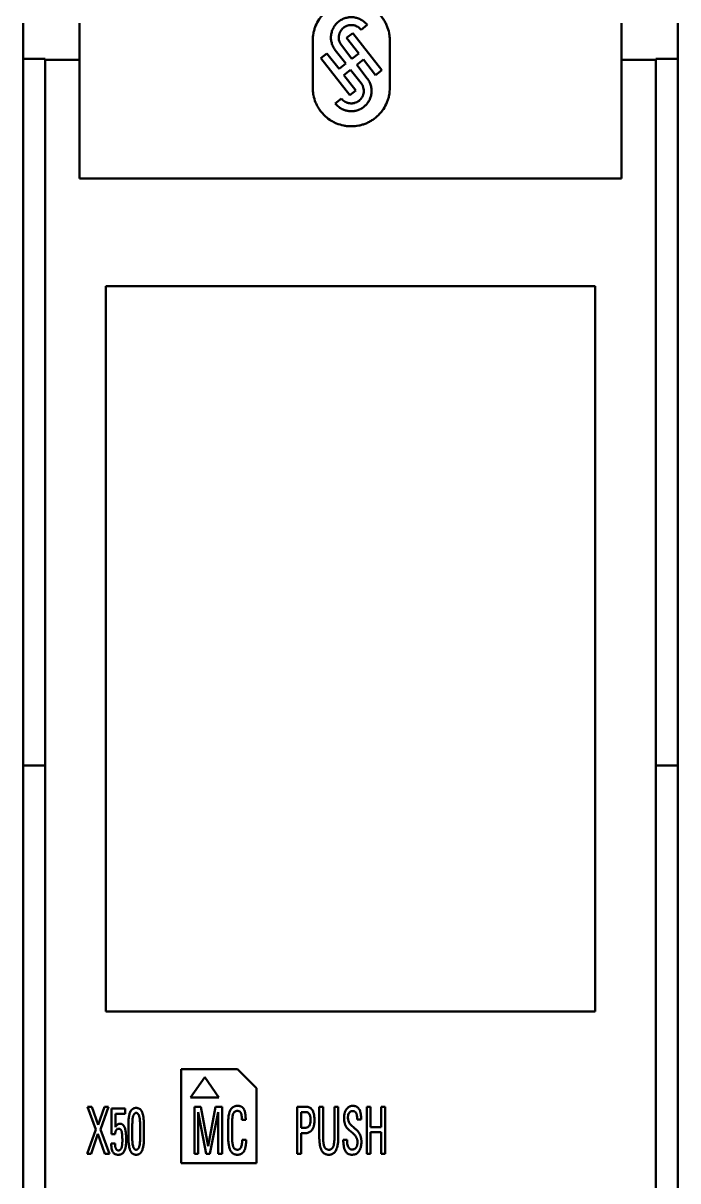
# Model space of a CAD drawing. Header units: millimetres. Extents: x 0 to 841, y 0 to 594.
# Drawn here: x 112.1 to 146.9, y 331.1 to 392.6 of the extents above; entities that cross this region are included whole.
import ezdxf

# ---------------------------------------------------------------- set-up
doc = ezdxf.new("R2010")
doc.units = ezdxf.units.MM
doc.layers.add('1', color=7, linetype='Continuous')

msp = doc.modelspace()

# ---------------------------------------------------------------- linework, layer by layer
at = {"layer": '1', "color": 7, "linetype": 'Continuous', "lineweight": 50}
for p, q in [((112.08, 390.732), (112.08, 392.633)), ((115.08, 392.633), (115.08, 390.691)), ((130.046, 392.278), (130.374, 392.535)), ((143.88, 392.633), (143.88, 390.691)), ((146.88, 390.732), (146.88, 392.633)), ((129.604, 392.101), (129.276, 391.845)), ((131.143, 390.131), (129.604, 392.101)), ((127.472, 389.2), (127.472, 391.7)), ((129.557, 390.743), (128.998, 391.459)), ((129.276, 391.845), (129.917, 391.024)), ((131.572, 391.7), (131.572, 389.2)), ((112.08, 353.192), (112.08, 390.732)), ((113.25, 390.732), (112.08, 390.732)), ((113.25, 390.732), (113.25, 353.192)), ((115.08, 390.691), (113.25, 390.691)), ((113.25, 390.675), (115.08, 390.675)), ((115.08, 390.675), (115.08, 390.691)), ((115.08, 384.382), (115.08, 390.675)), ((128.228, 391.026), (127.9, 390.769)), ((127.9, 390.769), (129.439, 388.799)), ((128.869, 390.205), (128.228, 391.026)), ((128.669, 391.203), (129.229, 390.486)), ((129.917, 391.024), (129.557, 390.743)), ((129.814, 390.414), (130.174, 390.696)), ((130.174, 390.696), (130.815, 389.875)), ((145.71, 390.691), (143.88, 390.691)), ((143.88, 390.675), (143.88, 390.691)), ((143.88, 384.382), (143.88, 390.675)), ((143.88, 390.675), (145.71, 390.675)), ((145.71, 390.732), (145.71, 353.192)), ((146.88, 390.732), (145.71, 390.732)), ((146.88, 353.192), (146.88, 390.732)), ((129.229, 390.486), (128.869, 390.205)), ((129.126, 389.877), (129.486, 390.158)), ((129.486, 390.158), (130.046, 389.441)), ((130.374, 389.698), (129.814, 390.414)), ((130.815, 389.875), (131.143, 390.131)), ((129.767, 389.056), (129.126, 389.877)), ((129.439, 388.799), (129.767, 389.056)), ((128.998, 388.623), (128.669, 388.366)), ((143.88, 384.382), (115.08, 384.382)), ((116.48, 340.116), (116.48, 378.656)), ((116.48, 378.656), (142.48, 378.656)), ((142.48, 378.656), (142.48, 340.116)), ((112.08, 277.509), (112.08, 353.192)), ((113.25, 353.192), (112.08, 353.192)), ((113.25, 353.192), (113.25, 277.645)), ((145.71, 353.192), (145.71, 277.645)), ((146.88, 353.192), (145.71, 353.192)), ((146.88, 277.509), (146.88, 353.192)), ((142.48, 340.116), (116.48, 340.116)), ((120.48, 337.046), (120.48, 332.055)), ((123.48, 337.046), (120.48, 337.046)), ((120.98, 335.548), (121.73, 336.617)), ((121.73, 336.617), (122.48, 335.548)), ((124.48, 336.047), (123.48, 337.046)), ((124.48, 332.055), (124.48, 336.047)), ((122.48, 335.548), (120.98, 335.548)), ((115.504, 335.049), (115.941, 333.846)), ((115.739, 335.049), (115.504, 335.049)), ((116.067, 334.083), (115.739, 335.049)), ((116.4, 335.049), (116.067, 334.083)), ((116.194, 333.846), (116.624, 335.049)), ((116.624, 335.049), (116.4, 335.049)), ((116.783, 334.952), (116.783, 333.604)), ((117.501, 334.952), (116.783, 334.952)), ((116.987, 333.971), (116.987, 334.676)), ((116.987, 334.676), (117.501, 334.676)), ((117.501, 334.676), (117.501, 334.952)), ((121.189, 332.554), (121.189, 335.049)), ((121.189, 335.049), (121.52, 335.049)), ((121.814, 332.554), (121.38, 334.773)), ((121.38, 334.773), (121.38, 332.554)), ((121.52, 335.049), (121.918, 332.955)), ((121.918, 332.955), (122.313, 335.049)), ((122.451, 334.773), (122.007, 332.554)), ((122.313, 335.049), (122.654, 335.049)), ((122.451, 332.554), (122.451, 334.773)), ((122.654, 335.049), (122.654, 332.554)), ((126.647, 335.049), (126.647, 332.554)), ((126.85, 333.93), (126.85, 334.773)), ((126.85, 334.773), (127.132, 334.773)), ((128.025, 335.049), (127.821, 335.049)), ((128.83, 335.049), (128.626, 335.049)), ((130.345, 335.049), (130.345, 332.554)), ((130.549, 335.049), (130.345, 335.049)), ((130.549, 333.971), (130.549, 335.049)), ((131.114, 335.049), (131.114, 333.971)), ((131.318, 335.049), (131.114, 335.049)), ((131.318, 332.554), (131.318, 335.049)), ((123.911, 334.361), (123.7, 334.361)), ((129.836, 334.371), (130.048, 334.371)), ((115.941, 333.846), (115.48, 332.554)), ((115.701, 332.554), (116.054, 333.622)), ((116.054, 333.622), (116.425, 332.552)), ((116.673, 332.552), (116.194, 333.846)), ((116.783, 333.604), (116.964, 333.604)), ((126.85, 332.554), (126.85, 333.653)), ((131.114, 333.971), (130.549, 333.971)), ((130.549, 332.554), (130.549, 333.694)), ((130.549, 333.694), (131.114, 333.694)), ((131.114, 333.694), (131.114, 332.554)), ((116.964, 333.096), (116.761, 333.096)), ((123.725, 333.29), (123.935, 333.29)), ((129.299, 333.297), (129.098, 333.297)), ((115.701, 332.554), (115.48, 332.554)), ((116.673, 332.552), (116.425, 332.552)), ((121.38, 332.554), (121.189, 332.554)), ((122.007, 332.554), (121.814, 332.554)), ((122.654, 332.554), (122.451, 332.554)), ((126.647, 332.554), (126.85, 332.554)), ((130.345, 332.554), (130.549, 332.554)), ((131.114, 332.554), (131.318, 332.554)), ((120.48, 332.055), (124.48, 332.055))]:
    msp.add_line(p, q, dxfattribs=at)
for points, knots in [([(127.472, 391.7), (127.472, 391.836), (127.485, 391.969), (127.524, 392.165), (127.54, 392.23), (127.569, 392.327), (127.58, 392.359), (127.603, 392.423), (127.615, 392.454), (127.679, 392.609), (127.742, 392.727), (127.835, 392.866), (127.864, 392.907), (127.895, 392.948), (127.915, 392.974), (127.926, 392.988), (127.98, 393.053), (128.025, 393.103), (128.167, 393.244), (128.27, 393.329), (128.41, 393.423), (128.438, 393.441), (128.496, 393.476), (128.526, 393.492), (128.614, 393.54), (128.735, 393.597), (128.861, 393.642), (128.957, 393.671), (128.99, 393.68), (129.055, 393.697), (129.088, 393.704), (129.253, 393.737), (129.386, 393.75), (129.587, 393.75), (129.654, 393.747), (129.755, 393.737), (129.788, 393.733), (129.855, 393.723), (129.888, 393.718), (130.053, 393.685), (130.18, 393.646), (130.335, 393.582), (130.366, 393.569), (130.412, 393.547), (130.427, 393.539), (130.457, 393.524), (130.532, 393.486), (130.604, 393.442), (130.771, 393.331), (130.874, 393.247), (130.994, 393.127), (131.017, 393.103), (131.063, 393.053), (131.084, 393.027), (131.148, 392.95), (131.228, 392.843), (131.297, 392.728), (131.344, 392.639), (131.36, 392.609), (131.389, 392.548), (131.402, 392.517), (131.467, 392.362), (131.505, 392.234), (131.538, 392.07), (131.544, 392.037), (131.554, 391.97), (131.558, 391.937), (131.568, 391.836), (131.572, 391.768), (131.572, 391.7)], [0, 0, 0, 0, 0.0625, 0.0625, 0.09375, 0.09375, 0.109375, 0.109375, 0.125, 0.125, 0.1875, 0.1875, 0.203125, 0.210938, 0.210938, 0.21875, 0.21875, 0.25, 0.25, 0.3125, 0.3125, 0.328125, 0.328125, 0.34375, 0.34375, 0.375, 0.40625, 0.40625, 0.421875, 0.421875, 0.4375, 0.4375, 0.5, 0.5, 0.53125, 0.53125, 0.546875, 0.546875, 0.5625, 0.5625, 0.625, 0.625, 0.640625, 0.640625, 0.648438, 0.648438, 0.65625, 0.6875, 0.6875, 0.75, 0.75, 0.765625, 0.765625, 0.78125, 0.78125, 0.8125, 0.84375, 0.84375, 0.859375, 0.859375, 0.875, 0.875, 0.9375, 0.9375, 0.953125, 0.953125, 0.96875, 0.96875, 1, 1, 1, 1]), ([(130.374, 392.535), (130.33, 392.591), (130.281, 392.642), (130.201, 392.711), (130.173, 392.733), (130.13, 392.763), (130.115, 392.773), (130.085, 392.792), (130.069, 392.802), (129.992, 392.845), (129.928, 392.874), (129.844, 392.901), (129.827, 392.906), (129.793, 392.916), (129.775, 392.92), (129.723, 392.932), (129.688, 392.938), (129.583, 392.951), (129.513, 392.953), (129.424, 392.946), (129.406, 392.944), (129.371, 392.94), (129.318, 392.932), (129.232, 392.913), (129.165, 392.891), (129.116, 392.872), (129.099, 392.865), (129.067, 392.85), (129.051, 392.843), (128.971, 392.803), (128.912, 392.765), (128.828, 392.7), (128.802, 392.677), (128.763, 392.64), (128.75, 392.627), (128.726, 392.601), (128.714, 392.588), (128.656, 392.521), (128.616, 392.464), (128.572, 392.387), (128.563, 392.371), (128.547, 392.339), (128.54, 392.323), (128.518, 392.274), (128.506, 392.241), (128.472, 392.141), (128.457, 392.072), (128.446, 391.984), (128.444, 391.966), (128.442, 391.93), (128.439, 391.877), (128.441, 391.789), (128.45, 391.719), (128.462, 391.649), (128.47, 391.614), (128.498, 391.512), (128.523, 391.446), (128.571, 391.351), (128.589, 391.321), (128.627, 391.26), (128.647, 391.231), (128.669, 391.203)], [0, 0, 0, 0, 0.0625, 0.0625, 0.09375, 0.09375, 0.109375, 0.109375, 0.125, 0.125, 0.1875, 0.1875, 0.203125, 0.203125, 0.21875, 0.21875, 0.25, 0.25, 0.3125, 0.3125, 0.328125, 0.328125, 0.34375, 0.375, 0.40625, 0.40625, 0.421875, 0.421875, 0.4375, 0.4375, 0.5, 0.5, 0.53125, 0.53125, 0.546875, 0.546875, 0.5625, 0.5625, 0.625, 0.625, 0.640625, 0.640625, 0.65625, 0.65625, 0.6875, 0.6875, 0.75, 0.75, 0.765625, 0.765625, 0.78125, 0.8125, 0.84375, 0.84375, 0.875, 0.875, 0.9375, 0.9375, 0.96875, 0.96875, 1, 1, 1, 1]), ([(128.998, 391.459), (128.971, 391.494), (128.947, 391.531), (128.918, 391.589), (128.909, 391.609), (128.894, 391.649), (128.887, 391.67), (128.869, 391.733), (128.862, 391.776), (128.858, 391.83), (128.857, 391.841), (128.857, 391.863), (128.857, 391.874), (128.857, 391.907), (128.859, 391.928), (128.867, 391.993), (128.876, 392.035), (128.893, 392.087), (128.897, 392.097), (128.905, 392.118), (128.917, 392.148), (128.942, 392.196), (128.965, 392.233), (128.984, 392.26), (128.99, 392.269), (129.004, 392.286), (129.011, 392.294), (129.046, 392.336), (129.078, 392.366), (129.129, 392.406), (129.147, 392.418), (129.174, 392.436), (129.184, 392.442), (129.203, 392.452), (129.212, 392.458), (129.261, 392.482), (129.301, 392.498), (129.354, 392.512), (129.364, 392.515), (129.386, 392.52), (129.397, 392.522), (129.429, 392.528), (129.45, 392.53), (129.515, 392.535), (129.559, 392.534), (129.624, 392.526), (129.645, 392.522), (129.688, 392.513), (129.73, 392.501), (129.77, 392.486), (129.81, 392.468), (129.83, 392.458), (129.887, 392.426), (129.922, 392.401), (129.971, 392.359), (129.987, 392.344), (130.018, 392.312), (130.032, 392.295), (130.046, 392.278)], [0, 0, 0, 0, 0.0625, 0.0625, 0.09375, 0.09375, 0.125, 0.125, 0.1875, 0.1875, 0.203125, 0.203125, 0.21875, 0.21875, 0.25, 0.25, 0.3125, 0.3125, 0.328125, 0.328125, 0.34375, 0.375, 0.40625, 0.40625, 0.421875, 0.421875, 0.4375, 0.4375, 0.5, 0.5, 0.53125, 0.53125, 0.546875, 0.546875, 0.5625, 0.5625, 0.625, 0.625, 0.640625, 0.640625, 0.65625, 0.65625, 0.6875, 0.6875, 0.75, 0.75, 0.78125, 0.78125, 0.8125, 0.84375, 0.84375, 0.875, 0.875, 0.9375, 0.9375, 0.96875, 0.96875, 1, 1, 1, 1]), ([(128.669, 388.366), (128.713, 388.31), (128.762, 388.259), (128.842, 388.19), (128.87, 388.168), (128.913, 388.137), (128.928, 388.127), (128.958, 388.108), (128.974, 388.099), (129.051, 388.056), (129.115, 388.027), (129.199, 387.999), (129.216, 387.994), (129.25, 387.985), (129.268, 387.98), (129.32, 387.969), (129.355, 387.963), (129.46, 387.95), (129.531, 387.948), (129.619, 387.955), (129.637, 387.956), (129.673, 387.961), (129.725, 387.969), (129.811, 387.988), (129.878, 388.01), (129.928, 388.029), (129.944, 388.036), (129.977, 388.051), (129.993, 388.058), (130.073, 388.098), (130.132, 388.136), (130.215, 388.201), (130.242, 388.225), (130.281, 388.262), (130.294, 388.274), (130.318, 388.3), (130.33, 388.313), (130.387, 388.38), (130.428, 388.438), (130.472, 388.515), (130.48, 388.53), (130.496, 388.562), (130.504, 388.578), (130.525, 388.627), (130.538, 388.66), (130.571, 388.76), (130.586, 388.829), (130.599, 388.935), (130.602, 388.971), (130.604, 389.041), (130.602, 389.111), (130.593, 389.181), (130.581, 389.251), (130.573, 389.286), (130.545, 389.389), (130.52, 389.455), (130.472, 389.549), (130.455, 389.58), (130.416, 389.641), (130.396, 389.67), (130.374, 389.698)], [0, 0, 0, 0, 0.0625, 0.0625, 0.09375, 0.09375, 0.109375, 0.109375, 0.125, 0.125, 0.1875, 0.1875, 0.203125, 0.203125, 0.21875, 0.21875, 0.25, 0.25, 0.3125, 0.3125, 0.328125, 0.328125, 0.34375, 0.375, 0.40625, 0.40625, 0.421875, 0.421875, 0.4375, 0.4375, 0.5, 0.5, 0.53125, 0.53125, 0.546875, 0.546875, 0.5625, 0.5625, 0.625, 0.625, 0.640625, 0.640625, 0.65625, 0.65625, 0.6875, 0.6875, 0.75, 0.75, 0.78125, 0.78125, 0.8125, 0.84375, 0.84375, 0.875, 0.875, 0.9375, 0.9375, 0.96875, 0.96875, 1, 1, 1, 1]), ([(130.046, 389.441), (130.073, 389.407), (130.096, 389.37), (130.125, 389.312), (130.134, 389.292), (130.15, 389.251), (130.156, 389.231), (130.174, 389.168), (130.181, 389.125), (130.185, 389.071), (130.186, 389.06), (130.187, 389.038), (130.187, 389.027), (130.186, 388.994), (130.184, 388.973), (130.176, 388.908), (130.167, 388.866), (130.15, 388.814), (130.146, 388.804), (130.138, 388.783), (130.126, 388.753), (130.102, 388.705), (130.078, 388.668), (130.06, 388.641), (130.053, 388.633), (130.04, 388.615), (130.033, 388.607), (129.997, 388.565), (129.966, 388.535), (129.915, 388.495), (129.897, 388.483), (129.869, 388.465), (129.86, 388.459), (129.841, 388.449), (129.831, 388.443), (129.783, 388.419), (129.742, 388.403), (129.69, 388.389), (129.679, 388.386), (129.658, 388.381), (129.647, 388.379), (129.615, 388.373), (129.593, 388.371), (129.528, 388.366), (129.485, 388.367), (129.419, 388.375), (129.398, 388.378), (129.355, 388.388), (129.314, 388.399), (129.273, 388.415), (129.233, 388.432), (129.213, 388.442), (129.156, 388.475), (129.121, 388.499), (129.072, 388.542), (129.056, 388.557), (129.025, 388.589), (129.011, 388.605), (128.998, 388.623)], [0, 0, 0, 0, 0.0625, 0.0625, 0.09375, 0.09375, 0.125, 0.125, 0.1875, 0.1875, 0.203125, 0.203125, 0.21875, 0.21875, 0.25, 0.25, 0.3125, 0.3125, 0.328125, 0.328125, 0.34375, 0.375, 0.40625, 0.40625, 0.421875, 0.421875, 0.4375, 0.4375, 0.5, 0.5, 0.53125, 0.53125, 0.546875, 0.546875, 0.5625, 0.5625, 0.625, 0.625, 0.640625, 0.640625, 0.65625, 0.65625, 0.6875, 0.6875, 0.75, 0.75, 0.78125, 0.78125, 0.8125, 0.84375, 0.84375, 0.875, 0.875, 0.9375, 0.9375, 0.96875, 0.96875, 1, 1, 1, 1]), ([(131.572, 389.2), (131.572, 389.065), (131.558, 388.932), (131.519, 388.736), (131.503, 388.671), (131.474, 388.574), (131.463, 388.542), (131.441, 388.478), (131.428, 388.447), (131.364, 388.292), (131.301, 388.174), (131.209, 388.035), (131.18, 387.994), (131.149, 387.954), (131.128, 387.927), (131.118, 387.914), (131.064, 387.849), (131.019, 387.799), (130.877, 387.657), (130.774, 387.572), (130.634, 387.478), (130.606, 387.46), (130.548, 387.425), (130.519, 387.409), (130.43, 387.361), (130.309, 387.304), (130.183, 387.259), (130.087, 387.23), (130.054, 387.22), (129.989, 387.204), (129.956, 387.197), (129.79, 387.164), (129.657, 387.15), (129.456, 387.15), (129.389, 387.154), (129.288, 387.163), (129.254, 387.168), (129.188, 387.177), (129.155, 387.183), (128.99, 387.216), (128.862, 387.255), (128.707, 387.319), (128.676, 387.333), (128.63, 387.354), (128.615, 387.362), (128.585, 387.377), (128.51, 387.416), (128.438, 387.459), (128.271, 387.57), (128.168, 387.655), (128.048, 387.774), (128.025, 387.799), (127.98, 387.849), (127.958, 387.874), (127.894, 387.952), (127.815, 388.059), (127.746, 388.174), (127.698, 388.262), (127.683, 388.292), (127.654, 388.354), (127.641, 388.384), (127.576, 388.539), (127.538, 388.667), (127.505, 388.831), (127.499, 388.864), (127.489, 388.931), (127.485, 388.964), (127.475, 389.065), (127.472, 389.133), (127.472, 389.2)], [0, 0, 0, 0, 0.0625, 0.0625, 0.09375, 0.09375, 0.109375, 0.109375, 0.125, 0.125, 0.1875, 0.1875, 0.203125, 0.210937, 0.210937, 0.21875, 0.21875, 0.25, 0.25, 0.3125, 0.3125, 0.328125, 0.328125, 0.34375, 0.34375, 0.375, 0.40625, 0.40625, 0.421875, 0.421875, 0.4375, 0.4375, 0.5, 0.5, 0.53125, 0.53125, 0.546875, 0.546875, 0.5625, 0.5625, 0.625, 0.625, 0.640625, 0.640625, 0.648437, 0.648437, 0.65625, 0.6875, 0.6875, 0.75, 0.75, 0.765625, 0.765625, 0.78125, 0.78125, 0.8125, 0.84375, 0.84375, 0.859375, 0.859375, 0.875, 0.875, 0.9375, 0.9375, 0.953125, 0.953125, 0.96875, 0.96875, 1, 1, 1, 1]), ([(117.791, 334.811), (117.762, 334.757), (117.744, 334.7), (117.723, 334.612), (117.717, 334.583), (117.706, 334.524), (117.702, 334.494), (117.683, 334.345), (117.679, 334.225), (117.674, 333.985), (117.674, 333.865), (117.674, 333.625), (117.674, 333.505), (117.679, 333.326), (117.682, 333.236), (117.689, 333.146), (117.694, 333.086), (117.698, 333.056), (117.709, 332.967), (117.719, 332.908), (117.741, 332.821), (117.749, 332.792), (117.764, 332.749), (117.77, 332.735), (117.782, 332.707), (117.789, 332.694), (117.81, 332.654), (117.827, 332.629), (117.858, 332.595), (117.868, 332.584), (117.891, 332.564), (117.904, 332.555), (117.923, 332.543), (117.93, 332.54), (117.943, 332.533), (117.95, 332.529), (117.971, 332.521), (117.985, 332.516), (118.015, 332.509), (118.03, 332.506), (118.06, 332.502), (118.075, 332.502), (118.106, 332.502), (118.121, 332.503), (118.151, 332.507), (118.166, 332.51), (118.195, 332.518), (118.21, 332.522), (118.238, 332.535), (118.251, 332.542), (118.276, 332.558), (118.288, 332.567), (118.306, 332.582), (118.311, 332.588), (118.322, 332.598), (118.327, 332.604), (118.352, 332.633), (118.368, 332.658), (118.383, 332.685)], [0, 0, 0, 0, 0.0625, 0.0625, 0.09375, 0.09375, 0.125, 0.125, 0.25, 0.25, 0.375, 0.375, 0.5, 0.5, 0.5625, 0.59375, 0.59375, 0.625, 0.625, 0.6875, 0.6875, 0.71875, 0.71875, 0.734375, 0.734375, 0.75, 0.75, 0.78125, 0.78125, 0.796875, 0.796875, 0.8125, 0.8125, 0.820312, 0.820312, 0.828125, 0.828125, 0.84375, 0.84375, 0.859375, 0.859375, 0.875, 0.875, 0.890625, 0.890625, 0.90625, 0.90625, 0.921875, 0.921875, 0.9375, 0.9375, 0.953125, 0.953125, 0.960938, 0.960938, 0.96875, 0.96875, 1, 1, 1, 1]), ([(118.383, 332.685), (118.397, 332.712), (118.409, 332.739), (118.429, 332.796), (118.437, 332.824), (118.452, 332.882), (118.458, 332.912), (118.469, 332.971), (118.473, 333.001), (118.492, 333.15), (118.497, 333.27), (118.502, 333.509), (118.502, 333.629), (118.502, 333.869), (118.501, 333.989), (118.497, 334.169), (118.494, 334.259), (118.487, 334.349), (118.482, 334.409), (118.479, 334.439), (118.468, 334.528), (118.458, 334.587), (118.436, 334.674), (118.428, 334.703), (118.413, 334.745), (118.407, 334.759), (118.395, 334.787), (118.388, 334.801), (118.366, 334.84), (118.349, 334.865), (118.308, 334.91), (118.285, 334.93), (118.253, 334.95), (118.246, 334.954), (118.232, 334.96), (118.225, 334.963), (118.204, 334.972), (118.19, 334.976), (118.161, 334.984), (118.145, 334.986), (118.115, 334.99), (118.1, 334.99), (118.07, 334.99), (118.055, 334.989), (118.024, 334.985), (118.01, 334.983), (117.98, 334.975), (117.966, 334.97), (117.945, 334.961), (117.938, 334.958), (117.924, 334.951), (117.918, 334.948), (117.898, 334.936), (117.886, 334.927), (117.869, 334.912), (117.863, 334.907), (117.853, 334.896), (117.847, 334.891), (117.822, 334.862), (117.806, 334.837), (117.791, 334.811)], [0, 0, 0, 0, 0.03125, 0.03125, 0.0625, 0.0625, 0.09375, 0.09375, 0.125, 0.125, 0.25, 0.25, 0.375, 0.375, 0.5, 0.5, 0.5625, 0.59375, 0.59375, 0.625, 0.625, 0.6875, 0.6875, 0.71875, 0.71875, 0.734375, 0.734375, 0.75, 0.75, 0.78125, 0.78125, 0.8125, 0.8125, 0.820312, 0.820312, 0.828125, 0.828125, 0.84375, 0.84375, 0.859375, 0.859375, 0.875, 0.875, 0.890625, 0.890625, 0.90625, 0.90625, 0.921875, 0.921875, 0.929687, 0.929687, 0.9375, 0.9375, 0.953125, 0.953125, 0.960937, 0.960937, 0.96875, 0.96875, 1, 1, 1, 1]), ([(117.897, 333.073), (117.891, 333.119), (117.888, 333.166), (117.883, 333.26), (117.882, 333.306), (117.878, 333.447), (117.878, 333.54), (117.877, 333.728), (117.877, 333.821), (117.879, 334.008), (117.881, 334.102), (117.887, 334.242), (117.889, 334.289), (117.896, 334.382), (117.901, 334.429), (117.913, 334.498), (117.918, 334.521), (117.928, 334.555), (117.931, 334.567), (117.939, 334.589), (117.943, 334.6), (117.952, 334.621), (117.958, 334.632), (117.97, 334.653), (117.976, 334.663), (117.991, 334.681), (117.999, 334.689), (118.018, 334.704), (118.028, 334.71), (118.045, 334.717), (118.051, 334.719), (118.062, 334.722), (118.068, 334.723), (118.08, 334.724), (118.086, 334.725), (118.098, 334.724), (118.104, 334.724), (118.115, 334.722), (118.121, 334.72), (118.132, 334.716), (118.138, 334.714), (118.148, 334.709), (118.154, 334.706), (118.163, 334.699), (118.168, 334.695), (118.181, 334.683), (118.189, 334.675), (118.2, 334.66), (118.204, 334.655), (118.21, 334.645), (118.213, 334.64), (118.227, 334.614), (118.236, 334.592), (118.251, 334.548), (118.257, 334.525), (118.267, 334.479), (118.271, 334.456), (118.282, 334.386), (118.287, 334.339), (118.29, 334.292)], [0, 0, 0, 0, 0.0625, 0.0625, 0.125, 0.125, 0.25, 0.25, 0.375, 0.375, 0.5, 0.5, 0.5625, 0.5625, 0.625, 0.625, 0.65625, 0.65625, 0.671875, 0.671875, 0.6875, 0.6875, 0.703125, 0.703125, 0.71875, 0.71875, 0.734375, 0.734375, 0.75, 0.75, 0.757813, 0.757813, 0.765625, 0.765625, 0.773438, 0.773438, 0.78125, 0.78125, 0.789063, 0.789063, 0.796875, 0.796875, 0.804688, 0.804688, 0.8125, 0.8125, 0.828125, 0.828125, 0.835938, 0.835938, 0.84375, 0.84375, 0.875, 0.875, 0.90625, 0.90625, 0.9375, 0.9375, 1, 1, 1, 1]), ([(123.157, 332.633), (123.137, 332.659), (123.119, 332.687), (123.096, 332.731), (123.089, 332.746), (123.076, 332.777), (123.07, 332.792), (123.054, 332.838), (123.044, 332.87), (123.028, 332.934), (123.021, 332.966), (123.003, 333.064), (122.995, 333.129), (122.984, 333.26), (122.981, 333.326), (122.978, 333.425), (122.978, 333.458), (122.978, 333.524), (122.978, 333.623), (122.978, 333.854), (122.978, 334.052), (122.978, 334.201), (122.978, 334.217), (122.978, 334.25), (122.979, 334.267), (122.98, 334.316), (122.981, 334.349), (122.987, 334.448), (122.994, 334.513), (123.009, 334.61), (123.015, 334.642), (123.027, 334.69), (123.031, 334.706), (123.04, 334.738), (123.045, 334.754), (123.061, 334.802), (123.073, 334.832), (123.095, 334.877), (123.103, 334.891), (123.121, 334.919), (123.13, 334.933), (123.161, 334.973), (123.185, 334.996), (123.218, 335.022), (123.225, 335.026), (123.239, 335.036), (123.26, 335.049), (123.29, 335.063), (123.313, 335.072), (123.329, 335.077), (123.337, 335.08), (123.361, 335.087), (123.377, 335.09), (123.426, 335.099), (123.459, 335.101), (123.501, 335.101), (123.509, 335.101), (123.526, 335.1), (123.534, 335.099), (123.559, 335.097), (123.575, 335.095), (123.608, 335.088), (123.624, 335.083), (123.647, 335.075), (123.655, 335.071), (123.67, 335.065), (123.693, 335.053), (123.72, 335.035), (123.739, 335.019), (123.752, 335.008), (123.758, 335.002), (123.786, 334.971), (123.805, 334.944), (123.82, 334.914)], [0, 0, 0, 0, 0.03125, 0.03125, 0.046875, 0.046875, 0.0625, 0.0625, 0.09375, 0.09375, 0.125, 0.125, 0.1875, 0.1875, 0.25, 0.25, 0.28125, 0.28125, 0.3125, 0.375, 0.5, 0.5, 0.515625, 0.515625, 0.53125, 0.53125, 0.5625, 0.5625, 0.625, 0.625, 0.65625, 0.65625, 0.671875, 0.671875, 0.6875, 0.6875, 0.71875, 0.71875, 0.734375, 0.734375, 0.75, 0.75, 0.78125, 0.78125, 0.789062, 0.789062, 0.796875, 0.8125, 0.820312, 0.820312, 0.828125, 0.828125, 0.84375, 0.84375, 0.875, 0.875, 0.882812, 0.882812, 0.890625, 0.890625, 0.90625, 0.90625, 0.921875, 0.921875, 0.929687, 0.929687, 0.9375, 0.953125, 0.960937, 0.960937, 0.96875, 0.96875, 1, 1, 1, 1]), ([(123.7, 334.361), (123.7, 334.4), (123.7, 334.438), (123.698, 334.496), (123.698, 334.515), (123.695, 334.554), (123.694, 334.573), (123.69, 334.612), (123.686, 334.631), (123.677, 334.668), (123.671, 334.686), (123.661, 334.713), (123.657, 334.722), (123.648, 334.739), (123.643, 334.747), (123.632, 334.763), (123.625, 334.77), (123.611, 334.784), (123.596, 334.796), (123.58, 334.805), (123.562, 334.813), (123.553, 334.817), (123.535, 334.824), (123.526, 334.827), (123.507, 334.832), (123.498, 334.834), (123.484, 334.835), (123.479, 334.835), (123.469, 334.835), (123.454, 334.835), (123.44, 334.833), (123.421, 334.83), (123.411, 334.828), (123.393, 334.822), (123.375, 334.815), (123.358, 334.806), (123.341, 334.796), (123.333, 334.79), (123.311, 334.772), (123.297, 334.758), (123.279, 334.736), (123.273, 334.728), (123.262, 334.712), (123.257, 334.704), (123.244, 334.679), (123.237, 334.661), (123.233, 334.642)], [0, 0, 0, 0, 0.125, 0.125, 0.1875, 0.1875, 0.25, 0.25, 0.3125, 0.3125, 0.375, 0.375, 0.40625, 0.40625, 0.4375, 0.4375, 0.46875, 0.46875, 0.5, 0.53125, 0.53125, 0.5625, 0.5625, 0.59375, 0.59375, 0.625, 0.625, 0.640625, 0.640625, 0.65625, 0.6875, 0.6875, 0.71875, 0.71875, 0.75, 0.78125, 0.78125, 0.8125, 0.8125, 0.875, 0.875, 0.90625, 0.90625, 0.9375, 0.9375, 1, 1, 1, 1]), ([(123.82, 334.914), (123.831, 334.893), (123.84, 334.872), (123.856, 334.828), (123.863, 334.805), (123.875, 334.76), (123.88, 334.736), (123.888, 334.69), (123.892, 334.667), (123.901, 334.597), (123.905, 334.55), (123.91, 334.455), (123.911, 334.408), (123.911, 334.361)], [0, 0, 0, 0, 0.125, 0.125, 0.25, 0.25, 0.375, 0.375, 0.5, 0.5, 0.75, 0.75, 1, 1, 1, 1]), ([(126.85, 333.653), (126.904, 333.653), (126.985, 333.653), (127.066, 333.653), (127.12, 333.653), (127.147, 333.653), (127.188, 333.659), (127.201, 333.662), (127.228, 333.668), (127.24, 333.673), (127.278, 333.687), (127.302, 333.7), (127.336, 333.722), (127.347, 333.731), (127.368, 333.748), (127.388, 333.766), (127.406, 333.786), (127.424, 333.807), (127.432, 333.817), (127.456, 333.851), (127.484, 333.897), (127.505, 333.947), (127.518, 333.985), (127.522, 333.998), (127.53, 334.024), (127.533, 334.038), (127.543, 334.077), (127.548, 334.104), (127.556, 334.157), (127.559, 334.184), (127.564, 334.238), (127.565, 334.265), (127.567, 334.346), (127.566, 334.4), (127.56, 334.507), (127.554, 334.561), (127.54, 334.641), (127.535, 334.668), (127.521, 334.72), (127.513, 334.746), (127.494, 334.797), (127.483, 334.821), (127.464, 334.857), (127.457, 334.869), (127.442, 334.892), (127.434, 334.903), (127.417, 334.924), (127.408, 334.934), (127.388, 334.954), (127.378, 334.963), (127.346, 334.988), (127.323, 335.002), (127.292, 335.017), (127.286, 335.019), (127.273, 335.024), (127.266, 335.026), (127.247, 335.033), (127.221, 335.04), (127.194, 335.044), (127.167, 335.047), (127.153, 335.048), (127.112, 335.05), (127.085, 335.049), (127.03, 335.049), (127.002, 335.049), (126.866, 335.049), (126.756, 335.049), (126.647, 335.049)], [0, 0, 0, 0, 0.0625, 0.09375, 0.09375, 0.125, 0.125, 0.140625, 0.140625, 0.15625, 0.15625, 0.1875, 0.1875, 0.203125, 0.203125, 0.21875, 0.234375, 0.234375, 0.25, 0.25, 0.28125, 0.3125, 0.3125, 0.328125, 0.328125, 0.34375, 0.34375, 0.375, 0.375, 0.40625, 0.40625, 0.4375, 0.4375, 0.5, 0.5, 0.5625, 0.5625, 0.59375, 0.59375, 0.625, 0.625, 0.65625, 0.65625, 0.671875, 0.671875, 0.6875, 0.6875, 0.703125, 0.703125, 0.71875, 0.71875, 0.75, 0.75, 0.757813, 0.757813, 0.765625, 0.765625, 0.78125, 0.796875, 0.796875, 0.8125, 0.8125, 0.84375, 0.84375, 0.875, 0.875, 1, 1, 1, 1]), ([(127.132, 334.773), (127.141, 334.773), (127.15, 334.772), (127.168, 334.768), (127.177, 334.766), (127.194, 334.76), (127.202, 334.756), (127.218, 334.747), (127.225, 334.741), (127.246, 334.724), (127.258, 334.711), (127.28, 334.683), (127.29, 334.667), (127.298, 334.652)], [0, 0, 0, 0, 0.125, 0.125, 0.25, 0.25, 0.375, 0.375, 0.5, 0.5, 0.75, 0.75, 1, 1, 1, 1]), ([(127.821, 335.049), (127.821, 334.659), (127.821, 334.269), (127.821, 333.782), (127.821, 333.685), (127.821, 333.49), (127.821, 333.392), (127.827, 333.246), (127.831, 333.198), (127.84, 333.1), (127.847, 333.052), (127.864, 332.956), (127.874, 332.908), (127.902, 332.816), (127.92, 332.77), (127.943, 332.726)], [0, 0, 0, 0, 0.5, 0.5, 0.625, 0.625, 0.75, 0.75, 0.8125, 0.8125, 0.875, 0.875, 0.9375, 0.9375, 1, 1, 1, 1]), ([(127.943, 332.726), (127.951, 332.711), (127.96, 332.697), (127.98, 332.668), (127.99, 332.655), (128.012, 332.629), (128.024, 332.616), (128.049, 332.593), (128.063, 332.582), (128.091, 332.563), (128.106, 332.554), (128.136, 332.539), (128.152, 332.532), (128.201, 332.515), (128.234, 332.508), (128.285, 332.503), (128.302, 332.502), (128.336, 332.502), (128.353, 332.502), (128.387, 332.505), (128.413, 332.508), (128.438, 332.514), (128.454, 332.518), (128.463, 332.52), (128.487, 332.528), (128.503, 332.535), (128.534, 332.549), (128.549, 332.557), (128.577, 332.576), (128.591, 332.587), (128.617, 332.609), (128.629, 332.621), (128.652, 332.646), (128.662, 332.66), (128.682, 332.688), (128.691, 332.702), (128.717, 332.747), (128.731, 332.778), (128.749, 332.826), (128.755, 332.842), (128.765, 332.875), (128.77, 332.891), (128.782, 332.941), (128.79, 332.974), (128.802, 333.041), (128.807, 333.075), (128.815, 333.142), (128.818, 333.176), (128.826, 333.278), (128.829, 333.346), (128.83, 333.483), (128.83, 333.551), (128.83, 333.687), (128.83, 333.755), (128.83, 333.959), (128.83, 334.368), (128.83, 334.777), (128.83, 335.049)], [0, 0, 0, 0, 0.015625, 0.015625, 0.03125, 0.03125, 0.046875, 0.046875, 0.0625, 0.0625, 0.078125, 0.078125, 0.09375, 0.09375, 0.125, 0.125, 0.140625, 0.140625, 0.15625, 0.15625, 0.171875, 0.179688, 0.179688, 0.1875, 0.1875, 0.203125, 0.203125, 0.21875, 0.21875, 0.234375, 0.234375, 0.25, 0.25, 0.265625, 0.265625, 0.28125, 0.28125, 0.3125, 0.3125, 0.328125, 0.328125, 0.34375, 0.34375, 0.375, 0.375, 0.40625, 0.40625, 0.4375, 0.4375, 0.5, 0.5, 0.5625, 0.5625, 0.625, 0.625, 0.75, 1, 1, 1, 1]), ([(128.626, 335.049), (128.626, 334.644), (128.626, 334.138), (128.626, 333.631), (128.626, 333.48), (128.626, 333.429), (128.624, 333.328), (128.622, 333.277), (128.615, 333.176), (128.609, 333.126), (128.597, 333.051), (128.589, 333.014), (128.579, 332.978), (128.571, 332.953), (128.567, 332.941), (128.553, 332.906), (128.541, 332.883), (128.518, 332.852), (128.506, 332.837), (128.492, 332.824), (128.482, 332.816), (128.477, 332.812), (128.461, 332.801), (128.45, 332.795), (128.432, 332.788), (128.426, 332.785), (128.414, 332.781), (128.408, 332.779), (128.377, 332.771), (128.352, 332.768), (128.313, 332.768), (128.3, 332.769), (128.275, 332.772), (128.263, 332.774), (128.238, 332.781), (128.226, 332.785), (128.202, 332.795), (128.191, 332.802), (128.176, 332.812), (128.171, 332.816), (128.161, 332.825), (128.156, 332.829), (128.142, 332.843), (128.134, 332.852), (128.123, 332.868), (128.12, 332.873), (128.113, 332.884), (128.109, 332.89), (128.1, 332.906), (128.095, 332.918), (128.081, 332.953), (128.073, 332.977), (128.06, 333.026), (128.055, 333.051), (128.042, 333.126), (128.037, 333.176), (128.029, 333.277), (128.027, 333.328), (128.025, 333.429), (128.025, 333.48), (128.025, 333.632), (128.025, 334.138), (128.025, 334.644), (128.025, 335.049)], [0, 0, 0, 0, 0.25, 0.3125, 0.3125, 0.34375, 0.34375, 0.375, 0.375, 0.40625, 0.40625, 0.421875, 0.429687, 0.429687, 0.4375, 0.4375, 0.453125, 0.453125, 0.460937, 0.464844, 0.464844, 0.46875, 0.46875, 0.476562, 0.476562, 0.480469, 0.480469, 0.484375, 0.484375, 0.5, 0.5, 0.507812, 0.507812, 0.515625, 0.515625, 0.523437, 0.523437, 0.53125, 0.53125, 0.535156, 0.535156, 0.539062, 0.539062, 0.546875, 0.546875, 0.550781, 0.550781, 0.554687, 0.554687, 0.5625, 0.5625, 0.578125, 0.578125, 0.59375, 0.59375, 0.625, 0.625, 0.65625, 0.65625, 0.6875, 0.6875, 0.75, 1, 1, 1, 1]), ([(130.048, 334.371), (130.048, 334.474), (130.043, 334.577), (130.02, 334.703), (130.014, 334.729), (130.001, 334.779), (129.994, 334.803), (129.976, 334.852), (129.965, 334.875), (129.947, 334.909), (129.94, 334.92), (129.926, 334.942), (129.919, 334.953), (129.903, 334.973), (129.894, 334.983), (129.876, 335.001), (129.866, 335.01), (129.836, 335.035), (129.815, 335.049), (129.78, 335.067), (129.768, 335.072), (129.744, 335.081), (129.731, 335.084), (129.694, 335.094), (129.668, 335.098), (129.63, 335.101), (129.616, 335.101), (129.591, 335.101), (129.578, 335.1), (129.539, 335.097), (129.514, 335.093), (129.463, 335.079), (129.439, 335.069), (129.405, 335.052), (129.394, 335.045), (129.372, 335.031), (129.361, 335.023), (129.331, 334.999), (129.313, 334.981), (129.279, 334.943), (129.263, 334.923), (129.235, 334.879), (129.222, 334.857), (129.201, 334.81), (129.191, 334.786), (129.179, 334.75), (129.175, 334.737), (129.168, 334.712), (129.165, 334.7), (129.156, 334.663), (129.152, 334.638), (129.141, 334.562), (129.137, 334.512), (129.135, 334.435), (129.135, 334.41), (129.137, 334.359), (129.139, 334.333), (129.148, 334.256), (129.158, 334.206), (129.177, 334.145), (129.181, 334.133), (129.19, 334.109), (129.195, 334.097), (129.21, 334.061), (129.221, 334.039), (129.258, 333.972), (129.288, 333.93), (129.322, 333.891)], [0, 0, 0, 0, 0.125, 0.125, 0.15625, 0.15625, 0.1875, 0.1875, 0.21875, 0.21875, 0.234375, 0.234375, 0.25, 0.25, 0.265625, 0.265625, 0.28125, 0.28125, 0.3125, 0.3125, 0.328125, 0.328125, 0.34375, 0.34375, 0.375, 0.375, 0.390625, 0.390625, 0.40625, 0.40625, 0.4375, 0.4375, 0.46875, 0.46875, 0.484375, 0.484375, 0.5, 0.5, 0.53125, 0.53125, 0.5625, 0.5625, 0.59375, 0.59375, 0.625, 0.625, 0.640625, 0.640625, 0.65625, 0.65625, 0.6875, 0.6875, 0.75, 0.75, 0.78125, 0.78125, 0.8125, 0.8125, 0.875, 0.875, 0.890625, 0.890625, 0.90625, 0.90625, 0.9375, 0.9375, 1, 1, 1, 1]), ([(129.527, 334.064), (129.504, 334.086), (129.482, 334.109), (129.452, 334.146), (129.442, 334.159), (129.424, 334.185), (129.416, 334.199), (129.393, 334.24), (129.38, 334.269), (129.367, 334.306), (129.365, 334.314), (129.36, 334.329), (129.358, 334.337), (129.353, 334.36), (129.35, 334.376), (129.344, 334.423), (129.343, 334.454), (129.344, 334.502), (129.345, 334.517), (129.348, 334.549), (129.35, 334.565), (129.359, 334.612), (129.366, 334.642), (129.382, 334.679), (129.385, 334.686), (129.392, 334.701), (129.396, 334.708), (129.408, 334.728), (129.417, 334.741), (129.433, 334.759), (129.439, 334.765), (129.451, 334.775), (129.463, 334.786), (129.476, 334.794), (129.49, 334.802), (129.498, 334.806), (129.52, 334.815), (129.535, 334.819), (129.559, 334.823), (129.567, 334.824), (129.583, 334.824), (129.591, 334.825), (129.607, 334.824), (129.614, 334.824), (129.63, 334.822), (129.638, 334.82), (129.662, 334.815), (129.677, 334.81), (129.698, 334.799), (129.705, 334.795), (129.719, 334.786), (129.731, 334.777), (129.743, 334.766), (129.753, 334.754), (129.758, 334.747), (129.772, 334.728), (129.78, 334.714), (129.79, 334.693), (129.794, 334.685), (129.799, 334.67), (129.802, 334.663), (129.809, 334.64), (129.813, 334.624), (129.819, 334.593), (129.822, 334.578), (129.833, 334.499), (129.836, 334.435), (129.836, 334.371)], [0, 0, 0, 0, 0.0625, 0.0625, 0.09375, 0.09375, 0.125, 0.125, 0.1875, 0.1875, 0.203125, 0.203125, 0.21875, 0.21875, 0.25, 0.25, 0.3125, 0.3125, 0.34375, 0.34375, 0.375, 0.375, 0.4375, 0.4375, 0.453125, 0.453125, 0.46875, 0.46875, 0.5, 0.5, 0.515625, 0.515625, 0.53125, 0.546875, 0.546875, 0.5625, 0.5625, 0.59375, 0.59375, 0.609375, 0.609375, 0.625, 0.625, 0.640625, 0.640625, 0.65625, 0.65625, 0.6875, 0.6875, 0.703125, 0.703125, 0.71875, 0.734375, 0.734375, 0.75, 0.75, 0.78125, 0.78125, 0.796875, 0.796875, 0.8125, 0.8125, 0.84375, 0.84375, 0.875, 0.875, 1, 1, 1, 1]), ([(116.832, 332.678), (116.838, 332.665), (116.849, 332.646), (116.861, 332.629), (116.87, 332.618), (116.874, 332.612), (116.898, 332.585), (116.919, 332.567), (116.949, 332.548), (116.955, 332.544), (116.968, 332.538), (116.974, 332.535), (116.994, 332.526), (117.007, 332.521), (117.034, 332.514), (117.048, 332.51), (117.076, 332.506), (117.091, 332.504), (117.133, 332.501), (117.161, 332.501), (117.203, 332.506), (117.218, 332.508), (117.245, 332.515), (117.259, 332.519), (117.285, 332.528), (117.298, 332.534), (117.324, 332.547), (117.336, 332.555), (117.359, 332.571), (117.37, 332.58), (117.39, 332.6), (117.4, 332.61), (117.428, 332.643), (117.443, 332.666), (117.47, 332.716), (117.481, 332.742), (117.501, 332.795), (117.508, 332.822), (117.518, 332.864), (117.521, 332.878), (117.526, 332.905), (117.529, 332.919), (117.54, 332.989), (117.545, 333.044), (117.553, 333.156), (117.555, 333.211), (117.558, 333.378), (117.556, 333.49), (117.542, 333.657), (117.535, 333.712), (117.515, 333.824), (117.501, 333.878), (117.477, 333.944), (117.472, 333.957), (117.46, 333.983), (117.454, 333.996), (117.433, 334.033), (117.417, 334.056), (117.393, 334.083), (117.388, 334.088), (117.378, 334.097), (117.367, 334.106), (117.355, 334.114), (117.343, 334.122), (117.337, 334.125), (117.317, 334.135), (117.304, 334.14), (117.284, 334.145), (117.277, 334.146), (117.263, 334.149), (117.256, 334.149), (117.234, 334.151), (117.213, 334.15), (117.192, 334.147), (117.178, 334.144), (117.171, 334.142), (117.137, 334.132), (117.112, 334.119), (117.077, 334.095), (117.066, 334.086), (117.045, 334.067), (117.036, 334.056), (117.018, 334.034), (117.01, 334.022), (116.997, 333.997), (116.991, 333.984), (116.987, 333.971)], [0, 0, 0, 0, 0.015625, 0.023437, 0.023437, 0.03125, 0.03125, 0.0625, 0.0625, 0.070312, 0.070312, 0.078125, 0.078125, 0.09375, 0.09375, 0.109375, 0.109375, 0.125, 0.125, 0.15625, 0.15625, 0.171875, 0.171875, 0.1875, 0.1875, 0.203125, 0.203125, 0.21875, 0.21875, 0.234375, 0.234375, 0.25, 0.25, 0.28125, 0.28125, 0.3125, 0.3125, 0.34375, 0.34375, 0.359375, 0.359375, 0.375, 0.375, 0.4375, 0.4375, 0.5, 0.5, 0.625, 0.625, 0.6875, 0.6875, 0.75, 0.75, 0.765625, 0.765625, 0.78125, 0.78125, 0.8125, 0.8125, 0.820312, 0.820312, 0.828125, 0.835937, 0.835937, 0.84375, 0.84375, 0.859375, 0.859375, 0.867187, 0.867187, 0.875, 0.875, 0.890625, 0.898437, 0.898437, 0.90625, 0.90625, 0.9375, 0.9375, 0.953125, 0.953125, 0.96875, 0.96875, 0.984375, 0.984375, 1, 1, 1, 1]), ([(118.29, 334.292), (118.295, 334.209), (118.296, 334.126), (118.298, 333.96), (118.298, 333.876), (118.299, 333.627), (118.299, 333.461), (118.291, 333.211), (118.288, 333.128), (118.268, 333.005), (118.26, 332.965), (118.243, 332.915), (118.24, 332.905), (118.232, 332.886), (118.228, 332.876), (118.218, 332.858), (118.213, 332.849), (118.201, 332.831), (118.195, 332.823), (118.181, 332.807), (118.173, 332.8), (118.156, 332.787), (118.147, 332.782), (118.128, 332.774), (118.118, 332.771), (118.102, 332.769), (118.097, 332.768), (118.086, 332.768), (118.081, 332.768), (118.065, 332.77), (118.055, 332.772), (118.04, 332.777), (118.035, 332.779), (118.025, 332.784), (118.021, 332.787), (118.008, 332.795), (118, 332.802), (117.985, 332.818), (117.979, 332.826), (117.967, 332.843), (117.961, 332.852), (117.951, 332.871), (117.947, 332.88), (117.934, 332.909), (117.928, 332.929), (117.911, 332.99), (117.903, 333.031), (117.897, 333.073)], [0, 0, 0, 0, 0.125, 0.125, 0.25, 0.25, 0.5, 0.5, 0.625, 0.625, 0.6875, 0.6875, 0.703125, 0.703125, 0.71875, 0.71875, 0.734375, 0.734375, 0.75, 0.75, 0.765625, 0.765625, 0.78125, 0.78125, 0.796875, 0.796875, 0.804688, 0.804688, 0.8125, 0.8125, 0.828125, 0.828125, 0.835938, 0.835938, 0.84375, 0.84375, 0.859375, 0.859375, 0.875, 0.875, 0.890625, 0.890625, 0.90625, 0.90625, 0.9375, 0.9375, 1, 1, 1, 1]), ([(123.2, 334.469), (123.194, 334.417), (123.192, 334.366), (123.188, 334.263), (123.187, 334.211), (123.186, 334.133), (123.186, 334.108), (123.186, 334.056), (123.186, 333.979), (123.186, 333.798), (123.186, 333.617), (123.186, 333.488), (123.186, 333.437), (123.186, 333.411), (123.188, 333.333), (123.19, 333.282), (123.195, 333.204), (123.198, 333.179), (123.204, 333.127), (123.207, 333.102), (123.216, 333.051), (123.221, 333.026), (123.233, 332.976), (123.241, 332.951), (123.255, 332.915), (123.26, 332.903), (123.272, 332.879), (123.278, 332.868), (123.293, 332.847), (123.302, 332.837), (123.32, 332.818), (123.33, 332.81), (123.352, 332.796), (123.364, 332.79), (123.388, 332.78), (123.401, 332.777), (123.426, 332.771), (123.439, 332.77), (123.465, 332.768), (123.478, 332.768), (123.504, 332.77), (123.517, 332.773), (123.542, 332.781), (123.554, 332.786), (123.571, 332.796), (123.576, 332.8), (123.587, 332.808), (123.597, 332.816), (123.606, 332.825), (123.615, 332.835), (123.619, 332.84), (123.639, 332.866), (123.652, 332.888), (123.673, 332.935), (123.682, 332.959), (123.696, 333.009), (123.702, 333.034), (123.711, 333.085), (123.715, 333.11), (123.723, 333.187), (123.725, 333.238), (123.725, 333.29)], [0, 0, 0, 0, 0.0625, 0.0625, 0.125, 0.125, 0.15625, 0.15625, 0.1875, 0.25, 0.375, 0.40625, 0.40625, 0.4375, 0.4375, 0.5, 0.5, 0.53125, 0.53125, 0.5625, 0.5625, 0.59375, 0.59375, 0.625, 0.625, 0.640625, 0.640625, 0.65625, 0.65625, 0.671875, 0.671875, 0.6875, 0.6875, 0.703125, 0.703125, 0.71875, 0.71875, 0.734375, 0.734375, 0.75, 0.75, 0.765625, 0.765625, 0.78125, 0.78125, 0.789062, 0.789062, 0.796875, 0.804687, 0.804687, 0.8125, 0.8125, 0.84375, 0.84375, 0.875, 0.875, 0.90625, 0.90625, 0.9375, 0.9375, 1, 1, 1, 1]), ([(123.233, 334.642), (123.226, 334.613), (123.22, 334.584), (123.211, 334.541), (123.208, 334.527), (123.203, 334.498), (123.201, 334.483), (123.2, 334.469)], [0, 0, 0, 0, 0.5, 0.5, 0.75, 0.75, 1, 1, 1, 1]), ([(127.298, 334.652), (127.312, 334.626), (127.323, 334.599), (127.335, 334.557), (127.339, 334.543), (127.345, 334.514), (127.347, 334.5), (127.358, 334.429), (127.359, 334.372), (127.356, 334.286), (127.354, 334.258), (127.346, 334.2), (127.341, 334.172), (127.329, 334.13), (127.324, 334.117), (127.313, 334.09), (127.307, 334.077), (127.286, 334.039), (127.269, 334.015), (127.247, 333.995)], [0, 0, 0, 0, 0.125, 0.125, 0.1875, 0.1875, 0.25, 0.25, 0.5, 0.5, 0.625, 0.625, 0.75, 0.75, 0.8125, 0.8125, 0.875, 0.875, 1, 1, 1, 1]), ([(129.873, 333.753), (129.83, 333.792), (129.787, 333.831), (129.7, 333.908), (129.657, 333.947), (129.585, 334.012), (129.556, 334.038), (129.527, 334.064)], [0, 0, 0, 0, 0.375, 0.375, 0.750001, 0.750001, 1, 1, 1, 1]), ([(116.964, 333.604), (116.967, 333.627), (116.97, 333.649), (116.979, 333.694), (116.985, 333.716), (117, 333.759), (117.008, 333.779), (117.026, 333.809), (117.032, 333.819), (117.043, 333.832), (117.047, 333.836), (117.054, 333.844), (117.059, 333.848), (117.072, 333.859), (117.081, 333.865), (117.097, 333.873), (117.102, 333.875), (117.113, 333.878), (117.118, 333.88), (117.13, 333.882), (117.135, 333.883), (117.146, 333.884), (117.152, 333.884), (117.169, 333.884), (117.181, 333.882), (117.197, 333.879), (117.203, 333.877), (117.214, 333.873), (117.224, 333.869), (117.234, 333.863), (117.243, 333.856), (117.248, 333.853), (117.261, 333.842), (117.268, 333.833), (117.282, 333.815), (117.288, 333.806), (117.299, 333.786), (117.304, 333.775), (117.312, 333.754), (117.316, 333.743), (117.325, 333.711), (117.33, 333.689), (117.34, 333.623), (117.343, 333.578), (117.351, 333.445), (117.353, 333.356), (117.353, 333.177), (117.35, 333.088), (117.336, 332.978), (117.332, 332.956), (117.323, 332.912), (117.316, 332.89), (117.305, 332.858), (117.3, 332.848), (117.291, 332.827), (117.285, 332.817), (117.273, 332.798), (117.266, 332.789), (117.254, 332.777), (117.25, 332.773), (117.241, 332.766), (117.237, 332.762), (117.223, 332.752), (117.213, 332.747), (117.197, 332.741), (117.191, 332.739), (117.18, 332.737), (117.169, 332.734), (117.158, 332.733), (117.147, 332.733), (117.141, 332.733), (117.124, 332.734), (117.113, 332.736), (117.091, 332.743), (117.081, 332.748), (117.066, 332.757), (117.062, 332.761), (117.053, 332.768), (117.049, 332.772), (117.041, 332.78), (117.038, 332.784), (117.031, 332.793), (117.027, 332.798), (117.018, 332.812), (117.013, 332.822), (117.004, 332.843), (117, 332.854), (116.993, 332.875), (116.99, 332.886), (116.981, 332.918), (116.977, 332.94), (116.967, 333.006), (116.964, 333.051), (116.964, 333.096)], [0, 0, 0, 0, 0.03125, 0.03125, 0.0625, 0.0625, 0.09375, 0.09375, 0.109375, 0.109375, 0.117187, 0.117187, 0.125, 0.125, 0.140625, 0.140625, 0.148437, 0.148437, 0.15625, 0.15625, 0.164062, 0.164062, 0.171875, 0.171875, 0.1875, 0.1875, 0.195312, 0.195312, 0.203125, 0.210937, 0.210937, 0.21875, 0.21875, 0.234375, 0.234375, 0.25, 0.25, 0.265625, 0.265625, 0.28125, 0.28125, 0.3125, 0.3125, 0.375, 0.375, 0.5, 0.5, 0.625, 0.625, 0.65625, 0.65625, 0.6875, 0.6875, 0.703125, 0.703125, 0.71875, 0.71875, 0.734375, 0.734375, 0.742187, 0.742187, 0.75, 0.75, 0.765625, 0.765625, 0.773437, 0.773437, 0.78125, 0.789062, 0.789062, 0.796875, 0.796875, 0.8125, 0.8125, 0.828125, 0.828125, 0.835937, 0.835937, 0.84375, 0.84375, 0.851562, 0.851562, 0.859375, 0.859375, 0.875, 0.875, 0.890625, 0.890625, 0.90625, 0.90625, 0.9375, 0.9375, 1, 1, 1, 1]), ([(127.247, 333.995), (127.241, 333.989), (127.234, 333.984), (127.221, 333.973), (127.206, 333.963), (127.191, 333.955), (127.176, 333.948), (127.167, 333.945), (127.126, 333.931), (127.092, 333.93), (126.988, 333.93), (126.919, 333.93), (126.85, 333.93)], [0, 0, 0, 0, 0.0625, 0.0625, 0.125, 0.1875, 0.1875, 0.25, 0.25, 0.5, 0.5, 1, 1, 1, 1]), ([(129.212, 332.687), (129.223, 332.669), (129.235, 332.652), (129.262, 332.62), (129.277, 332.605), (129.308, 332.578), (129.325, 332.566), (129.352, 332.551), (129.361, 332.546), (129.38, 332.537), (129.389, 332.533), (129.438, 332.515), (129.479, 332.507), (129.562, 332.5), (129.604, 332.501), (129.655, 332.509), (129.665, 332.51), (129.686, 332.515), (129.696, 332.517), (129.726, 332.526), (129.745, 332.533), (129.783, 332.55), (129.801, 332.56), (129.827, 332.577), (129.836, 332.583), (129.853, 332.596), (129.86, 332.602), (129.883, 332.623), (129.905, 332.645), (129.924, 332.67), (129.936, 332.687), (129.942, 332.695), (129.97, 332.739), (129.988, 332.777), (130.01, 332.835), (130.016, 332.855), (130.027, 332.895), (130.032, 332.915), (130.044, 332.975), (130.05, 333.016), (130.057, 333.097), (130.06, 333.158), (130.059, 333.219), (130.058, 333.261), (130.056, 333.281), (130.051, 333.343), (130.041, 333.404), (130.025, 333.464), (130.013, 333.503), (130.006, 333.523), (129.968, 333.619), (129.927, 333.689), (129.873, 333.753)], [0, 0, 0, 0, 0.03125, 0.03125, 0.0625, 0.0625, 0.09375, 0.09375, 0.109375, 0.109375, 0.125, 0.125, 0.1875, 0.1875, 0.25, 0.25, 0.265625, 0.265625, 0.28125, 0.28125, 0.3125, 0.3125, 0.34375, 0.34375, 0.359375, 0.359375, 0.375, 0.375, 0.40625, 0.421875, 0.421875, 0.4375, 0.4375, 0.5, 0.5, 0.53125, 0.53125, 0.5625, 0.5625, 0.625, 0.625, 0.6875, 0.71875, 0.71875, 0.75, 0.75, 0.8125, 0.84375, 0.84375, 0.875, 0.875, 1, 1, 1, 1]), ([(129.667, 333.583), (129.686, 333.566), (129.704, 333.547), (129.737, 333.508), (129.752, 333.487), (129.78, 333.445), (129.793, 333.422), (129.809, 333.387), (129.814, 333.376), (129.823, 333.352), (129.827, 333.339), (129.838, 333.303), (129.843, 333.278), (129.85, 333.227), (129.851, 333.202), (129.851, 333.125), (129.847, 333.074), (129.834, 333.012), (129.831, 332.999), (129.824, 332.974), (129.816, 332.95), (129.803, 332.921), (129.793, 332.904), (129.787, 332.893), (129.783, 332.887), (129.772, 332.871), (129.764, 332.861), (129.751, 332.847), (129.746, 332.843), (129.737, 332.834), (129.732, 332.83), (129.716, 332.818), (129.705, 332.812), (129.688, 332.803), (129.682, 332.8), (129.67, 332.795), (129.664, 332.793), (129.634, 332.783), (129.608, 332.78), (129.57, 332.778), (129.557, 332.778), (129.531, 332.781), (129.519, 332.783), (129.5, 332.788), (129.494, 332.79), (129.482, 332.795), (129.47, 332.8), (129.459, 332.806), (129.448, 332.813), (129.443, 332.817), (129.417, 332.836), (129.399, 332.854), (129.384, 332.875)], [0, 0, 0, 0, 0.0625, 0.0625, 0.125, 0.125, 0.1875, 0.1875, 0.21875, 0.21875, 0.25, 0.25, 0.3125, 0.3125, 0.375, 0.375, 0.5, 0.5, 0.53125, 0.53125, 0.5625, 0.59375, 0.609375, 0.609375, 0.625, 0.625, 0.65625, 0.65625, 0.671875, 0.671875, 0.6875, 0.6875, 0.71875, 0.71875, 0.734375, 0.734375, 0.75, 0.75, 0.8125, 0.8125, 0.84375, 0.84375, 0.875, 0.875, 0.890625, 0.890625, 0.90625, 0.921875, 0.921875, 0.9375, 0.9375, 1, 1, 1, 1]), ([(116.761, 333.096), (116.761, 333.025), (116.764, 332.953), (116.778, 332.847), (116.785, 332.812), (116.803, 332.743), (116.815, 332.71), (116.832, 332.678)], [0, 0, 0, 0, 0.5, 0.5, 0.75, 0.75, 1, 1, 1, 1]), ([(123.935, 333.29), (123.935, 333.232), (123.934, 333.175), (123.927, 333.089), (123.924, 333.06), (123.917, 333.003), (123.913, 332.974), (123.902, 332.918), (123.895, 332.89), (123.88, 332.834), (123.872, 332.807), (123.856, 332.767), (123.85, 332.754), (123.838, 332.727), (123.831, 332.714), (123.81, 332.677), (123.794, 332.653), (123.771, 332.625), (123.766, 332.62), (123.756, 332.609), (123.751, 332.604), (123.735, 332.589), (123.713, 332.571), (123.689, 332.555), (123.664, 332.541), (123.65, 332.535), (123.61, 332.518), (123.582, 332.511), (123.539, 332.505), (123.524, 332.503), (123.495, 332.502), (123.481, 332.502), (123.438, 332.503), (123.409, 332.505), (123.367, 332.512), (123.352, 332.515), (123.324, 332.523), (123.297, 332.532), (123.27, 332.544), (123.245, 332.557), (123.232, 332.565), (123.197, 332.59), (123.176, 332.61), (123.157, 332.633)], [0, 0, 0, 0, 0.125, 0.125, 0.1875, 0.1875, 0.25, 0.25, 0.3125, 0.3125, 0.375, 0.375, 0.40625, 0.40625, 0.4375, 0.4375, 0.5, 0.5, 0.515625, 0.515625, 0.53125, 0.53125, 0.5625, 0.59375, 0.59375, 0.625, 0.625, 0.6875, 0.6875, 0.71875, 0.71875, 0.75, 0.75, 0.8125, 0.8125, 0.84375, 0.84375, 0.875, 0.90625, 0.90625, 0.9375, 0.9375, 1, 1, 1, 1]), ([(129.098, 333.297), (129.098, 333.244), (129.099, 333.192), (129.105, 333.087), (129.11, 333.035), (129.121, 332.957), (129.126, 332.931), (129.137, 332.88), (129.143, 332.855), (129.165, 332.78), (129.184, 332.732), (129.212, 332.687)], [0, 0, 0, 0, 0.25, 0.25, 0.5, 0.5, 0.625, 0.625, 0.75, 0.75, 1, 1, 1, 1]), ([(129.384, 332.875), (129.373, 332.89), (129.363, 332.906), (129.351, 332.93), (129.347, 332.938), (129.34, 332.955), (129.337, 332.964), (129.322, 333.007), (129.314, 333.042), (129.304, 333.114), (129.301, 333.151), (129.299, 333.224), (129.299, 333.26), (129.299, 333.297)], [0, 0, 0, 0, 0.125, 0.125, 0.1875, 0.1875, 0.25, 0.25, 0.5, 0.5, 0.75, 0.75, 1, 1, 1, 1])]:
    msp.add_open_spline(points, degree=3, knots=knots, dxfattribs=at)
msp.add_open_spline([(129.322, 333.891), (129.437, 333.788), (129.552, 333.686), (129.667, 333.583)], degree=3, dxfattribs=at)

doc.saveas('drawing.dxf')
